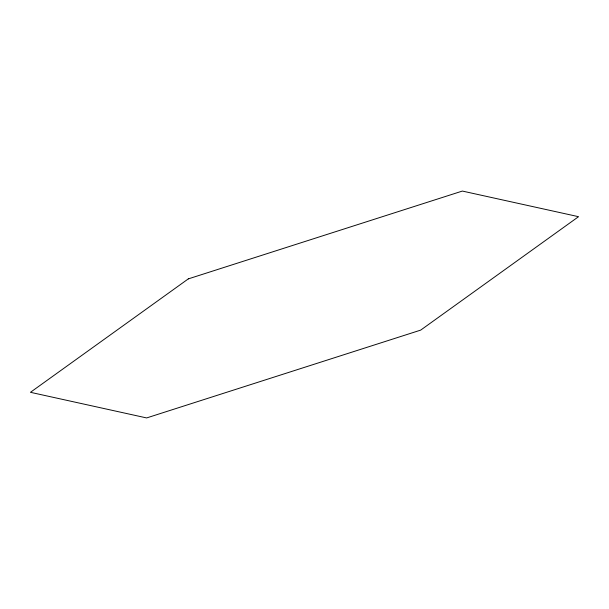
<?xml version="1.0" encoding="UTF-8"?>
<svg xmlns="http://www.w3.org/2000/svg" width="609" height="609" viewBox="0 0 609 609"><rect width="100%" height="100%" fill="white"/><g stroke="black" fill="none" stroke-linecap="round" stroke-linejoin="round"><path stroke-width="0.91" d="M188.31 278.884L30.45 392.31L146.64 417.934L420.69 330.116L578.55 216.69L462.36 191.066L188.31 278.884"/></g></svg>
